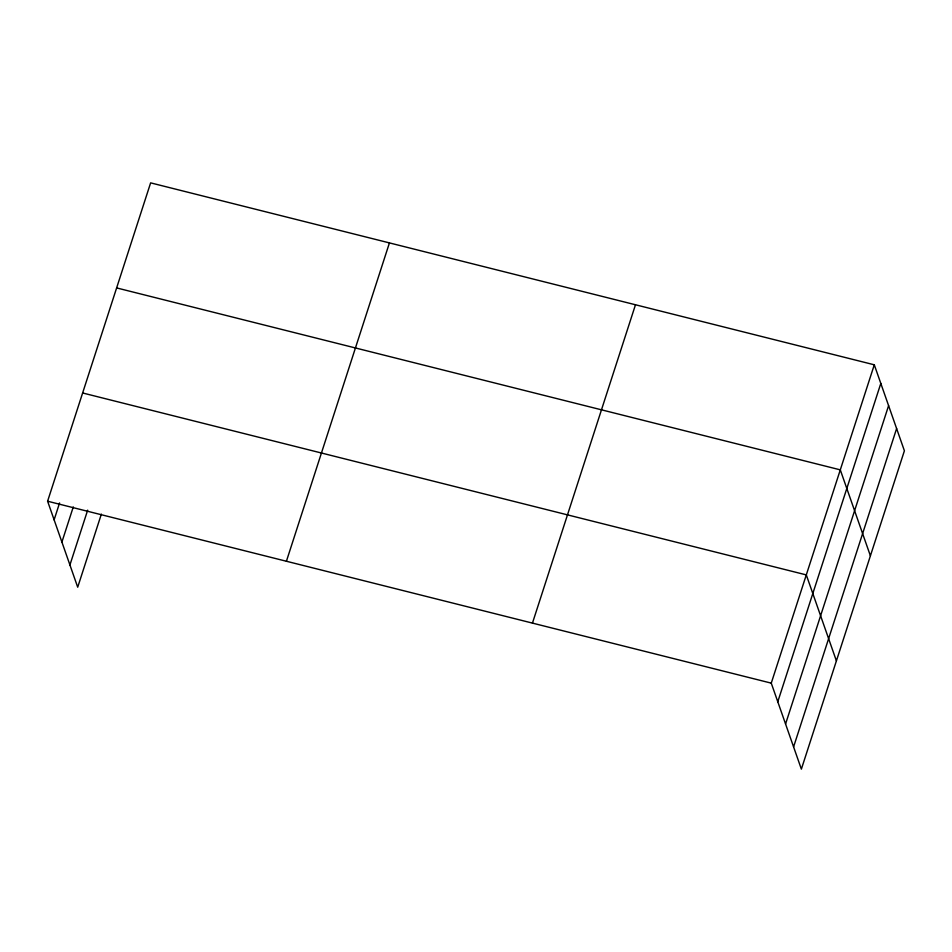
<?xml version="1.0" encoding="UTF-8"?>
<svg xmlns="http://www.w3.org/2000/svg" width="952" height="952" viewBox="0 0 952 952"><rect width="100%" height="100%" fill="white"/><g stroke="black" fill="none" stroke-linecap="round" stroke-linejoin="round"><path stroke-width="1.43" d="M101.364 514.104L77.707 587.194L47.6 501.216L150.63 182.867L874.293 364.806L904.4 450.784L801.37 769.133L771.263 683.143L874.293 364.806M54.121 519.84L59.583 502.965M61.904 542.069L73.28 506.928M69.924 564.964L87.667 510.153M286.409 561.252L389.439 242.903M532.454 623.108L635.484 304.759M777.784 701.767L880.814 383.418M785.567 723.996L888.597 405.647M793.587 746.903L896.617 428.555M116.632 287.92L840.295 469.86L870.402 555.837M82.634 392.974L806.296 574.901L836.403 660.89M47.6 501.216L771.263 683.143"/></g></svg>
